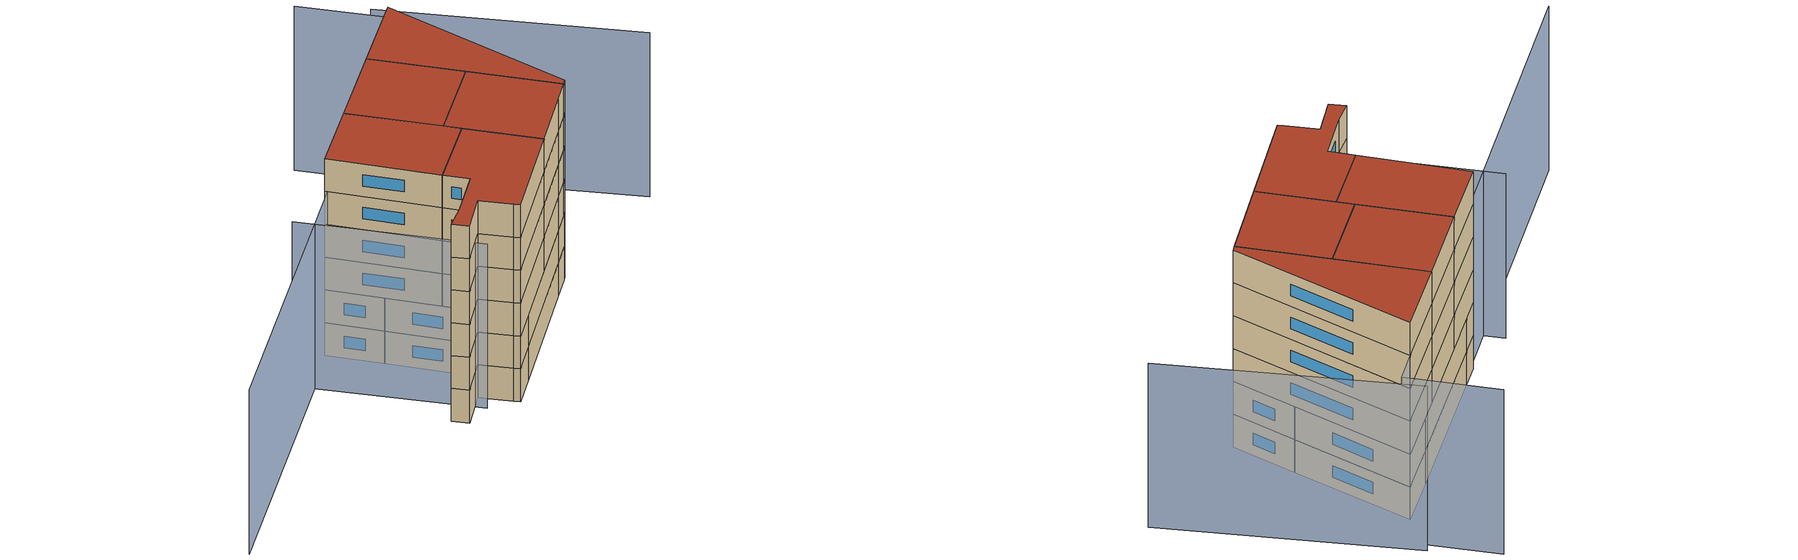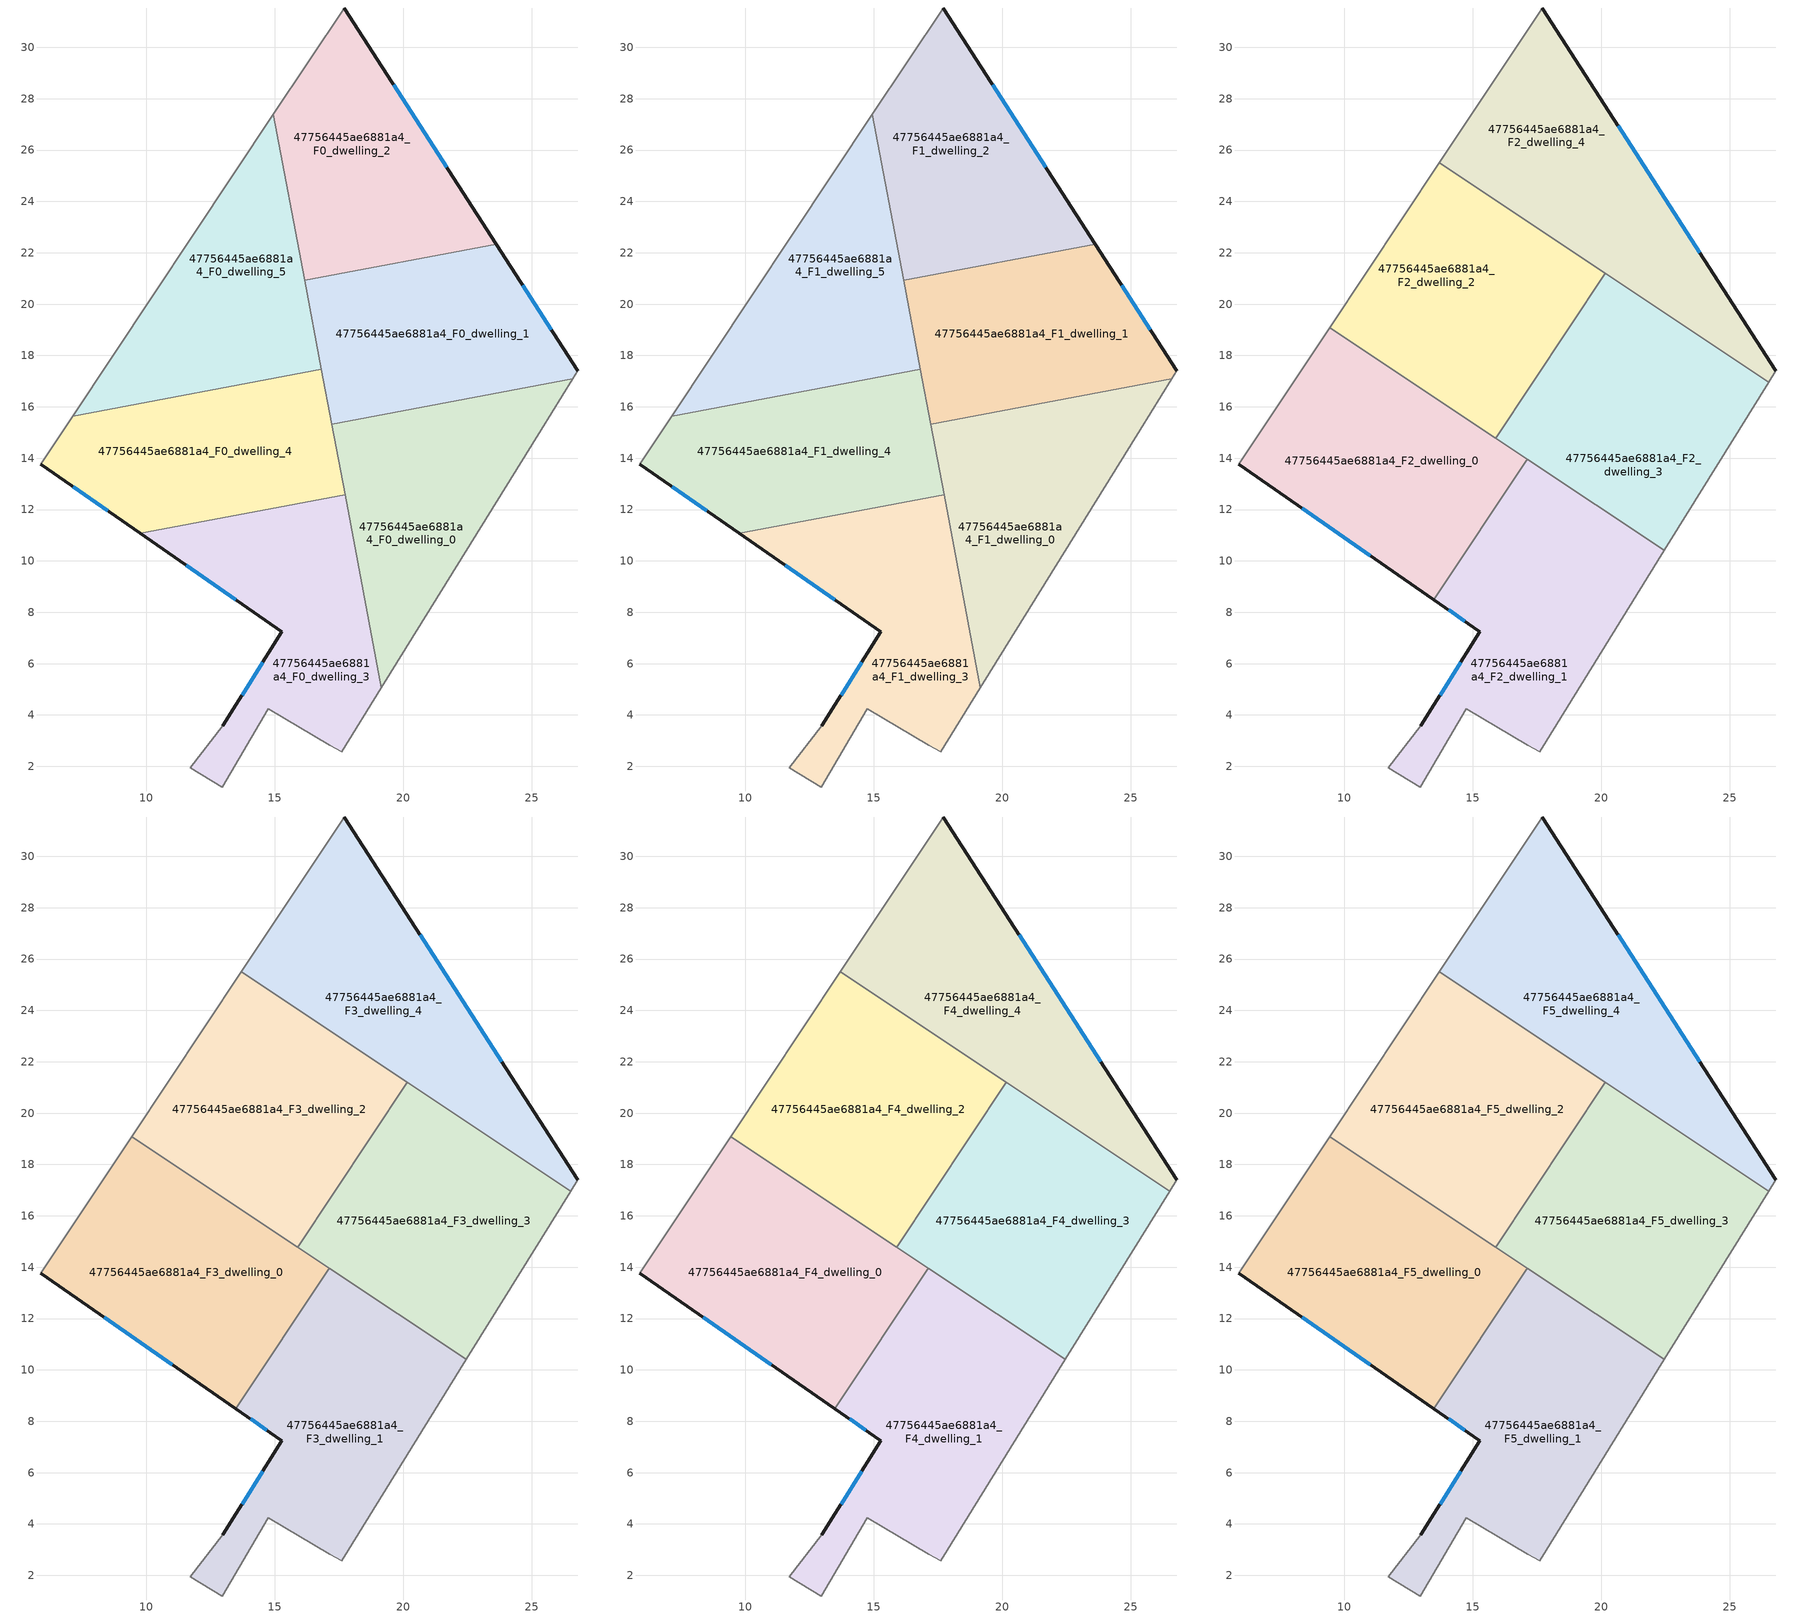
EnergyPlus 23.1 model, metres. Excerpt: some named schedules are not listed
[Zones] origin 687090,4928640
47756445ae6881a4_F0_dwelling_0
 floor ground (EU_floor_Construction): 26.6,17.09 25.36,15.11 19.15,5.06 17.21,15.33 z0
 wall adiabatic (EU_wall_Construction): 19.15,5.06 25.36,15.11 26.6,17.09 z0:3
 wall to 47756445ae6881a4_F0_dwelling_1 (EU_wall_Construction): 26.6,17.09 17.21,15.33 z0:3
 wall to 47756445ae6881a4_F0_dwelling_3 (EU_wall_Construction): 17.73,12.58 19.15,5.06 z0:3
 wall to 47756445ae6881a4_F0_dwelling_4 (EU_wall_Construction): 17.22,15.33 17.73,12.58 z0:3
47756445ae6881a4_F0_dwelling_1
 floor ground (EU_floor_Construction): 23.62,22.34 26.79,17.41 26.6,17.09 17.21,15.33 16.16,20.93 z0
 wall outside (EU_wall_Construction): 26.79,17.41 23.62,22.34 z0:3
 wall adiabatic (EU_wall_Construction): 26.6,17.09 26.79,17.41 z0:3
 wall to 47756445ae6881a4_F0_dwelling_2 (EU_wall_Construction): 23.62,22.34 16.16,20.93 z0:3
 wall to 47756445ae6881a4_F0_dwelling_5 (EU_wall_Construction): 16.16,20.93 16.81,17.45 z0:3
 wall to 47756445ae6881a4_F0_dwelling_4 (EU_wall_Construction): 16.81,17.45 17.21,15.33 z0:3
 window (EU_Window_Construction): 25.76,19.01 24.65,20.73 z0.98:2.02
47756445ae6881a4_F0_dwelling_2
 floor ground (EU_floor_Construction): 17.7,31.53 23.62,22.34 16.16,20.93 14.94,27.39 z0
 wall outside (EU_wall_Construction): 23.62,22.34 17.7,31.53 z0:3
 wall adiabatic (EU_wall_Construction): 17.7,31.53 14.94,27.39 z0:3
 wall to 47756445ae6881a4_F0_dwelling_5 (EU_wall_Construction): 14.94,27.39 16.16,20.93 z0:3
 window (EU_Window_Construction): 21.69,25.33 19.62,28.54 z0.98:2.02
47756445ae6881a4_F0_dwelling_3
 floor ground (EU_floor_Construction): 17.73,12.58 19.15,5.06 17.61,2.58 17.13,2.83 14.73,4.24 12.95,1.2 11.7,1.94 12.97,3.59 15.27,7.25 9.76,11.08 z0
 wall outside (EU_wall_Construction): 9.76,11.08 15.27,7.25 12.97,3.59 z0:3
 wall adiabatic (EU_wall_Construction): 12.97,3.59 11.7,1.94 12.95,1.2 14.73,4.24 17.13,2.83 17.61,2.58 19.15,5.06 z0:3
 wall to 47756445ae6881a4_F0_dwelling_4 (EU_wall_Construction): 17.73,12.58 9.76,11.08 z0:3
 window (EU_Window_Construction): 14.53,6.06 13.72,4.78 / 11.55,9.83 13.48,8.49 z0.98:2.02
47756445ae6881a4_F0_dwelling_4
 floor ground (EU_floor_Construction): 16.81,17.45 17.73,12.58 9.76,11.08 5.88,13.77 7.12,15.63 z0
 wall outside (EU_wall_Construction): 5.88,13.77 9.76,11.08 z0:3
 wall adiabatic (EU_wall_Construction): 7.12,15.63 5.88,13.77 z0:3
 wall to 47756445ae6881a4_F0_dwelling_5 (EU_wall_Construction): 16.81,17.45 7.12,15.63 z0:3
 window (EU_Window_Construction): 7.14,12.89 8.5,11.95 z0.98:2.02
47756445ae6881a4_F0_dwelling_5
 floor ground (EU_floor_Construction): 14.94,27.39 16.81,17.45 7.12,15.63 z0
 wall adiabatic (EU_wall_Construction): 14.94,27.39 7.12,15.63 z0:3
47756445ae6881a4_F1_dwelling_0
 floor to 47756445ae6881a4_F0_dwelling_0 (EU_floor_Construction): 26.6,17.09 25.36,15.11 19.15,5.06 17.21,15.33 z3
 wall adiabatic (EU_wall_Construction): 19.15,5.06 25.36,15.11 26.6,17.09 z3:6
 wall to 47756445ae6881a4_F1_dwelling_1 (EU_wall_Construction): 26.6,17.09 17.21,15.33 z3:6
 wall to 47756445ae6881a4_F1_dwelling_3 (EU_wall_Construction): 17.73,12.58 19.15,5.06 z3:6
 wall to 47756445ae6881a4_F1_dwelling_4 (EU_wall_Construction): 17.22,15.33 17.73,12.58 z3:6
47756445ae6881a4_F1_dwelling_1
 floor to 47756445ae6881a4_F0_dwelling_1 (EU_floor_Construction): 23.62,22.34 26.79,17.41 26.6,17.09 17.21,15.33 16.16,20.93 z3
 wall outside (EU_wall_Construction): 26.79,17.41 23.62,22.34 z3:6
 wall adiabatic (EU_wall_Construction): 26.6,17.09 26.79,17.41 z3:6
 wall to 47756445ae6881a4_F1_dwelling_2 (EU_wall_Construction): 23.62,22.34 16.16,20.93 z3:6
 wall to 47756445ae6881a4_F1_dwelling_5 (EU_wall_Construction): 16.16,20.93 16.81,17.45 z3:6
 wall to 47756445ae6881a4_F1_dwelling_4 (EU_wall_Construction): 16.81,17.45 17.21,15.33 z3:6
 window (EU_Window_Construction): 25.76,19.01 24.65,20.73 z3.98:5.02
47756445ae6881a4_F1_dwelling_2
 floor to 47756445ae6881a4_F0_dwelling_2 (EU_floor_Construction): 17.7,31.53 23.62,22.34 16.16,20.93 14.94,27.39 z3
 wall outside (EU_wall_Construction): 23.62,22.34 17.7,31.53 z3:6
 wall adiabatic (EU_wall_Construction): 17.7,31.53 14.94,27.39 z3:6
 wall to 47756445ae6881a4_F1_dwelling_5 (EU_wall_Construction): 14.94,27.39 16.16,20.93 z3:6
 window (EU_Window_Construction): 21.69,25.33 19.62,28.54 z3.98:5.02
47756445ae6881a4_F1_dwelling_3
 floor to 47756445ae6881a4_F0_dwelling_3 (EU_floor_Construction): 17.73,12.58 19.15,5.06 17.61,2.58 17.13,2.83 14.73,4.24 12.95,1.2 11.7,1.94 12.97,3.59 15.27,7.25 9.76,11.08 z3
 wall outside (EU_wall_Construction): 9.76,11.08 15.27,7.25 12.97,3.59 z3:6
 wall adiabatic (EU_wall_Construction): 12.97,3.59 11.7,1.94 12.95,1.2 14.73,4.24 17.13,2.83 17.61,2.58 19.15,5.06 z3:6
 wall to 47756445ae6881a4_F1_dwelling_4 (EU_wall_Construction): 17.73,12.58 9.76,11.08 z3:6
 window (EU_Window_Construction): 14.53,6.06 13.72,4.78 / 11.55,9.83 13.48,8.49 z3.98:5.02
47756445ae6881a4_F1_dwelling_4
 floor to 47756445ae6881a4_F0_dwelling_4 (EU_floor_Construction): 16.81,17.45 17.73,12.58 9.76,11.08 5.88,13.77 7.12,15.63 z3
 wall outside (EU_wall_Construction): 5.88,13.77 9.76,11.08 z3:6
 wall adiabatic (EU_wall_Construction): 7.12,15.63 5.88,13.77 z3:6
 wall to 47756445ae6881a4_F1_dwelling_5 (EU_wall_Construction): 16.81,17.45 7.12,15.63 z3:6
 window (EU_Window_Construction): 7.14,12.89 8.5,11.95 z3.98:5.02
47756445ae6881a4_F1_dwelling_5
 floor to 47756445ae6881a4_F0_dwelling_5 (EU_floor_Construction): 14.94,27.39 16.81,17.45 7.12,15.63 z3
 wall adiabatic (EU_wall_Construction): 14.94,27.39 7.12,15.63 z3:6
47756445ae6881a4_F2_dwelling_0
 floor to 47756445ae6881a4_F1_dwelling_4 (EU_floor_Construction): 17.11,13.97 15.97,12.25 9.76,11.08 5.88,13.77 7.12,15.63 12.96,16.73 z6
 floor to 47756445ae6881a4_F1_dwelling_3 (EU_floor_Construction): 15.97,12.25 13.47,8.5 9.76,11.08 z6
 floor to 47756445ae6881a4_F1_dwelling_5 (EU_floor_Construction): 12.96,16.73 7.12,15.63 9.42,19.08 z6
 wall outside (EU_wall_Construction): 5.88,13.77 13.47,8.5 z6:9
 wall to 47756445ae6881a4_F2_dwelling_1 (EU_wall_Construction): 13.47,8.5 17.11,13.97 z6:9
 wall adiabatic (EU_wall_Construction): 9.42,19.08 5.88,13.77 z6:9
 wall to 47756445ae6881a4_F2_dwelling_2 (EU_wall_Construction): 15.89,14.78 9.42,19.08 z6:9
 wall to 47756445ae6881a4_F2_dwelling_3 (EU_wall_Construction): 17.11,13.97 15.89,14.78 z6:9
 window (EU_Window_Construction): 8.35,12.05 11,10.21 z6.98:8.02
47756445ae6881a4_F2_dwelling_1
 floor to 47756445ae6881a4_F1_dwelling_3 (EU_floor_Construction): 17.73,12.58 19.15,5.06 17.61,2.58 17.13,2.83 14.73,4.24 12.95,1.2 11.7,1.94 12.97,3.59 15.27,7.25 13.47,8.5 15.97,12.25 z6
 floor to 47756445ae6881a4_F1_dwelling_0 (EU_floor_Construction): 22.46,10.41 19.15,5.06 17.52,13.69 z6
 floor to 47756445ae6881a4_F1_dwelling_4 (EU_floor_Construction): 17.52,13.69 17.73,12.58 15.97,12.25 17.11,13.97 z6
 wall outside (EU_wall_Construction): 13.47,8.5 15.27,7.25 12.97,3.59 z6:9
 wall adiabatic (EU_wall_Construction): 12.97,3.59 11.7,1.94 12.95,1.2 14.73,4.24 17.13,2.83 17.61,2.58 22.46,10.41 z6:9
 wall to 47756445ae6881a4_F2_dwelling_3 (EU_wall_Construction): 22.46,10.41 17.11,13.97 z6:9
 window (EU_Window_Construction): 14.53,6.06 13.72,4.78 / 14.06,8.09 14.69,7.65 z6.98:8.02
47756445ae6881a4_F2_dwelling_2
 floor to 47756445ae6881a4_F1_dwelling_2 (EU_floor_Construction): 19.58,21.58 16.16,20.93 15.53,24.27 z6
 floor to 47756445ae6881a4_F1_dwelling_5 (EU_floor_Construction): 15.53,24.27 16.81,17.45 12.96,16.73 9.42,19.08 13.69,25.5 z6
 floor to 47756445ae6881a4_F1_dwelling_1 (EU_floor_Construction): 20.15,21.19 17,16.46 16.16,20.93 19.58,21.58 z6
 floor to 47756445ae6881a4_F1_dwelling_4 (EU_floor_Construction): 16.81,17.45 17,16.46 15.89,14.78 12.96,16.73 z6
 wall to 47756445ae6881a4_F2_dwelling_3 (EU_wall_Construction): 15.89,14.78 20.15,21.2 z6:9
 wall adiabatic (EU_wall_Construction): 13.69,25.5 9.42,19.08 z6:9
 wall to 47756445ae6881a4_F2_dwelling_4 (EU_wall_Construction): 20.15,21.2 13.69,25.5 z6:9
47756445ae6881a4_F2_dwelling_3
 floor to 47756445ae6881a4_F1_dwelling_0 (EU_floor_Construction): 26.52,16.96 25.36,15.11 22.46,10.41 17.52,13.69 17.21,15.33 26.38,17.05 z6
 floor to 47756445ae6881a4_F1_dwelling_1 (EU_floor_Construction): 26.38,17.05 17.21,15.33 17,16.46 20.15,21.19 z6
 floor to 47756445ae6881a4_F1_dwelling_4 (EU_floor_Construction): 17,16.46 17.52,13.69 15.89,14.78 z6
 wall adiabatic (EU_wall_Construction): 22.46,10.41 25.36,15.11 26.52,16.96 z6:9
 wall to 47756445ae6881a4_F2_dwelling_4 (EU_wall_Construction): 26.52,16.96 20.15,21.19 z6:9
47756445ae6881a4_F2_dwelling_4
 floor to 47756445ae6881a4_F1_dwelling_1 (EU_floor_Construction): 23.62,22.34 26.79,17.41 26.6,17.09 26.38,17.05 19.58,21.58 z6
 floor to 47756445ae6881a4_F1_dwelling_0 (EU_floor_Construction): 26.6,17.09 26.52,16.96 26.38,17.05 z6
 floor to 47756445ae6881a4_F1_dwelling_2 (EU_floor_Construction): 17.7,31.53 23.62,22.34 19.58,21.58 15.53,24.27 14.94,27.39 z6
 floor to 47756445ae6881a4_F1_dwelling_5 (EU_floor_Construction): 14.94,27.39 15.53,24.27 13.69,25.5 z6
 wall outside (EU_wall_Construction): 26.79,17.41 17.7,31.53 z6:9
 wall adiabatic (EU_wall_Construction): 17.7,31.53 13.69,25.5 / 26.52,16.96 26.79,17.41 z6:9
 window (EU_Window_Construction): 23.84,22 20.66,26.94 z6.98:8.02
47756445ae6881a4_F3_dwelling_0
 floor to 47756445ae6881a4_F2_dwelling_0 (EU_floor_Construction): 17.11,13.97 13.47,8.5 5.88,13.77 9.42,19.08 z9
 wall outside (EU_wall_Construction): 5.88,13.77 13.47,8.5 z9:12
 wall to 47756445ae6881a4_F3_dwelling_1 (EU_wall_Construction): 13.47,8.5 17.11,13.97 z9:12
 wall adiabatic (EU_wall_Construction): 9.42,19.08 5.88,13.77 z9:12
 wall to 47756445ae6881a4_F3_dwelling_2 (EU_wall_Construction): 15.89,14.78 9.42,19.08 z9:12
 wall to 47756445ae6881a4_F3_dwelling_3 (EU_wall_Construction): 17.11,13.97 15.89,14.78 z9:12
 window (EU_Window_Construction): 8.35,12.05 11,10.21 z9.98:11.02
47756445ae6881a4_F3_dwelling_1
 floor to 47756445ae6881a4_F2_dwelling_1 (EU_floor_Construction): 22.46,10.41 17.61,2.58 17.13,2.83 14.73,4.24 12.95,1.2 11.7,1.94 12.97,3.59 15.27,7.25 13.47,8.5 17.11,13.97 z9
 wall outside (EU_wall_Construction): 13.47,8.5 15.27,7.25 12.97,3.59 z9:12
 wall adiabatic (EU_wall_Construction): 12.97,3.59 11.7,1.94 12.95,1.2 14.73,4.24 17.13,2.83 17.61,2.58 22.46,10.41 z9:12
 wall to 47756445ae6881a4_F3_dwelling_3 (EU_wall_Construction): 22.46,10.41 17.11,13.97 z9:12
 window (EU_Window_Construction): 14.53,6.06 13.72,4.78 / 14.06,8.09 14.69,7.65 z9.98:11.02
47756445ae6881a4_F3_dwelling_2
 floor to 47756445ae6881a4_F2_dwelling_2 (EU_floor_Construction): 20.15,21.2 15.89,14.78 9.42,19.08 13.69,25.5 z9
 wall to 47756445ae6881a4_F3_dwelling_3 (EU_wall_Construction): 15.89,14.78 20.15,21.2 z9:12
 wall adiabatic (EU_wall_Construction): 13.69,25.5 9.42,19.08 z9:12
 wall to 47756445ae6881a4_F3_dwelling_4 (EU_wall_Construction): 20.15,21.2 13.69,25.5 z9:12
47756445ae6881a4_F3_dwelling_3
 floor to 47756445ae6881a4_F2_dwelling_3 (EU_floor_Construction): 26.52,16.96 25.36,15.11 22.46,10.41 15.89,14.78 20.15,21.2 z9
 wall adiabatic (EU_wall_Construction): 22.46,10.41 25.36,15.11 26.52,16.96 z9:12
 wall to 47756445ae6881a4_F3_dwelling_4 (EU_wall_Construction): 26.52,16.96 20.15,21.19 z9:12
47756445ae6881a4_F3_dwelling_4
 floor to 47756445ae6881a4_F2_dwelling_4 (EU_floor_Construction): 17.7,31.53 26.79,17.41 26.52,16.96 13.69,25.5 z9
 wall outside (EU_wall_Construction): 26.79,17.41 17.7,31.53 z9:12
 wall adiabatic (EU_wall_Construction): 17.7,31.53 13.69,25.5 / 26.52,16.96 26.79,17.41 z9:12
 window (EU_Window_Construction): 23.84,22 20.66,26.94 z9.98:11.02
47756445ae6881a4_F4_dwelling_0
 floor to 47756445ae6881a4_F3_dwelling_0 (EU_floor_Construction): 17.11,13.97 13.47,8.5 5.88,13.77 9.42,19.08 z12
 wall outside (EU_wall_Construction): 5.88,13.77 13.47,8.5 z12:15
 wall to 47756445ae6881a4_F4_dwelling_1 (EU_wall_Construction): 13.47,8.5 17.11,13.97 z12:15
 wall adiabatic (EU_wall_Construction): 9.42,19.08 5.88,13.77 z12:15
 wall to 47756445ae6881a4_F4_dwelling_2 (EU_wall_Construction): 15.89,14.78 9.42,19.08 z12:15
 wall to 47756445ae6881a4_F4_dwelling_3 (EU_wall_Construction): 17.11,13.97 15.89,14.78 z12:15
 window (EU_Window_Construction): 8.35,12.05 11,10.21 z12.98:14.02
47756445ae6881a4_F4_dwelling_1
 floor to 47756445ae6881a4_F3_dwelling_1 (EU_floor_Construction): 22.46,10.41 17.61,2.58 17.13,2.83 14.73,4.24 12.95,1.2 11.7,1.94 12.97,3.59 15.27,7.25 13.47,8.5 17.11,13.97 z12
 wall outside (EU_wall_Construction): 13.47,8.5 15.27,7.25 12.97,3.59 z12:15
 wall adiabatic (EU_wall_Construction): 12.97,3.59 11.7,1.94 12.95,1.2 14.73,4.24 17.13,2.83 17.61,2.58 22.46,10.41 z12:15
 wall to 47756445ae6881a4_F4_dwelling_3 (EU_wall_Construction): 22.46,10.41 17.11,13.97 z12:15
 window (EU_Window_Construction): 14.53,6.06 13.72,4.78 / 14.06,8.09 14.69,7.65 z12.98:14.02
47756445ae6881a4_F4_dwelling_2
 floor to 47756445ae6881a4_F3_dwelling_2 (EU_floor_Construction): 20.15,21.2 15.89,14.78 9.42,19.08 13.69,25.5 z12
 wall to 47756445ae6881a4_F4_dwelling_3 (EU_wall_Construction): 15.89,14.78 20.15,21.2 z12:15
 wall adiabatic (EU_wall_Construction): 13.69,25.5 9.42,19.08 z12:15
 wall to 47756445ae6881a4_F4_dwelling_4 (EU_wall_Construction): 20.15,21.2 13.69,25.5 z12:15
47756445ae6881a4_F4_dwelling_3
 floor to 47756445ae6881a4_F3_dwelling_3 (EU_floor_Construction): 26.52,16.96 25.36,15.11 22.46,10.41 15.89,14.78 20.15,21.2 z12
 wall adiabatic (EU_wall_Construction): 22.46,10.41 25.36,15.11 26.52,16.96 z12:15
 wall to 47756445ae6881a4_F4_dwelling_4 (EU_wall_Construction): 26.52,16.96 20.15,21.19 z12:15
47756445ae6881a4_F4_dwelling_4
 floor to 47756445ae6881a4_F3_dwelling_4 (EU_floor_Construction): 17.7,31.53 26.79,17.41 26.52,16.96 13.69,25.5 z12
 wall outside (EU_wall_Construction): 26.79,17.41 17.7,31.53 z12:15
 wall adiabatic (EU_wall_Construction): 17.7,31.53 13.69,25.5 / 26.52,16.96 26.79,17.41 z12:15
 window (EU_Window_Construction): 23.84,22 20.66,26.94 z12.98:14.02
47756445ae6881a4_F5_dwelling_0
 floor to 47756445ae6881a4_F4_dwelling_0 (EU_floor_Construction): 17.11,13.97 13.47,8.5 5.88,13.77 9.42,19.08 z15
 wall outside (EU_wall_Construction): 5.88,13.77 13.47,8.5 z15:18
 wall to 47756445ae6881a4_F5_dwelling_1 (EU_wall_Construction): 13.47,8.5 17.11,13.97 z15:18
 wall adiabatic (EU_wall_Construction): 9.42,19.08 5.88,13.77 z15:18
 wall to 47756445ae6881a4_F5_dwelling_2 (EU_wall_Construction): 15.89,14.78 9.42,19.08 z15:18
 wall to 47756445ae6881a4_F5_dwelling_3 (EU_wall_Construction): 17.11,13.97 15.89,14.78 z15:18
 window (EU_Window_Construction): 8.35,12.05 11,10.21 z15.98:17.02
 roof outside (EU_roof_Construction): 13.47,8.5 17.11,13.97 9.42,19.08 5.88,13.77 z18
47756445ae6881a4_F5_dwelling_1
 floor to 47756445ae6881a4_F4_dwelling_1 (EU_floor_Construction): 22.46,10.41 17.61,2.58 17.13,2.83 14.73,4.24 12.95,1.2 11.7,1.94 12.97,3.59 15.27,7.25 13.47,8.5 17.11,13.97 z15
 wall outside (EU_wall_Construction): 13.47,8.5 15.27,7.25 12.97,3.59 z15:18
 wall adiabatic (EU_wall_Construction): 12.97,3.59 11.7,1.94 12.95,1.2 14.73,4.24 17.13,2.83 17.61,2.58 22.46,10.41 z15:18
 wall to 47756445ae6881a4_F5_dwelling_3 (EU_wall_Construction): 22.46,10.41 17.11,13.97 z15:18
 window (EU_Window_Construction): 14.53,6.06 13.72,4.78 / 14.06,8.09 14.69,7.65 z15.98:17.02
 roof outside (EU_roof_Construction): 17.61,2.58 22.46,10.41 17.11,13.97 13.47,8.5 15.27,7.25 12.97,3.59 11.7,1.94 12.95,1.2 14.73,4.24 17.13,2.83 z18
47756445ae6881a4_F5_dwelling_2
 floor to 47756445ae6881a4_F4_dwelling_2 (EU_floor_Construction): 20.15,21.2 15.89,14.78 9.42,19.08 13.69,25.5 z15
 wall to 47756445ae6881a4_F5_dwelling_3 (EU_wall_Construction): 15.89,14.78 20.15,21.2 z15:18
 wall adiabatic (EU_wall_Construction): 13.69,25.5 9.42,19.08 z15:18
 wall to 47756445ae6881a4_F5_dwelling_4 (EU_wall_Construction): 20.15,21.2 13.69,25.5 z15:18
 roof outside (EU_roof_Construction): 15.89,14.78 20.15,21.2 13.69,25.5 9.42,19.08 z18
47756445ae6881a4_F5_dwelling_3
 floor to 47756445ae6881a4_F4_dwelling_3 (EU_floor_Construction): 26.52,16.96 25.36,15.11 22.46,10.41 15.89,14.78 20.15,21.2 z15
 wall adiabatic (EU_wall_Construction): 22.46,10.41 25.36,15.11 26.52,16.96 z15:18
 wall to 47756445ae6881a4_F5_dwelling_4 (EU_wall_Construction): 26.52,16.96 20.15,21.19 z15:18
 roof outside (EU_roof_Construction): 22.46,10.41 25.36,15.11 26.52,16.96 20.15,21.2 15.89,14.78 z18
47756445ae6881a4_F5_dwelling_4
 floor to 47756445ae6881a4_F4_dwelling_4 (EU_floor_Construction): 17.7,31.53 26.79,17.41 26.52,16.96 13.69,25.5 z15
 wall outside (EU_wall_Construction): 26.79,17.41 17.7,31.53 z15:18
 wall adiabatic (EU_wall_Construction): 17.7,31.53 13.69,25.5 / 26.52,16.96 26.79,17.41 z15:18
 window (EU_Window_Construction): 23.84,22 20.66,26.94 z15.98:17.02
 roof outside (EU_roof_Construction): 26.52,16.96 26.79,17.41 17.7,31.53 13.69,25.5 z18
shading: 2.08,10.73 14.9,2.63 / 12.71,38.41 19.36,34.09 / 19.36,34.09 -9.1,-9.7 / 36.72,25.46 17.97,35.92 z0:15
[Building]
EU S2 Campaign: North Axis=0; Terrain=City; Solar Distribution=FullExterior
[Site:Location]
Bologna: Latitude=44.5; Longitude=11.25; Time Zone=1; Elevation=37
[SizingPeriod:WeatherFileDays]
AnnualSizingPeriod: Begin Month=1; Begin Day of Month=1; End Month=12; End Day of Month=31; Day of Week for Start Day=Monday; Use Weather File Daylight Saving Period=No; Use Weather File Rain and Snow Indicators=No
[MATERIAL]
EU_InternalMass_Material: Roughness=MediumRough; Thickness=0.1; Conductivity=1; Density=1800; Specific Heat=900; Thermal Absorptance=0.9; Solar Absorptance=0.7; Visible Absorptance=0.7
[MATERIAL:NOMASS] Roughness=MediumRough; Thermal Absorptance=0.9; Solar Absorptance=0.7; Visible Absorptance=0.7
Name | Thermal Resistance
EU_wall_NoMass | 0.905828
EU_roof_NoMass | 0.37593
EU_floor_NoMass | 0.67114
[WINDOWMATERIAL:SIMPLEGLAZINGSYSTEM]
EU_Window_SimpleGlazing: UFactor=4.52486; Solar Heat Gain Coefficient=0.85; Visible Transmittance=0.85
[CONSTRUCTION]
EU_wall_Construction: EU_wall_NoMass
EU_roof_Construction: EU_roof_NoMass
EU_floor_Construction: EU_floor_NoMass
EU_Window_Construction: EU_Window_SimpleGlazing
EU_InternalMass_Construction: EU_InternalMass_Material
[ZONE] Type=1; Multiplier=1; Ceiling Height=autocalculate; Floor Area=autocalculate; Part of Total Floor Area=Yes
Name | Volume
47756445ae6881a4_F0_dwelling_0; 47756445ae6881a4_F1_dwelling_0 | 149.561
47756445ae6881a4_F2_dwelling_0; 47756445ae6881a4_F3_dwelling_0; 47756445ae6881a4_F4_dwelling_0; 47756445ae6881a4_F5_dwelling_0 | 179.486
47756445ae6881a4_F0_dwelling_1; 47756445ae6881a4_F1_dwelling_1 | 149.553
47756445ae6881a4_F2_dwelling_1; 47756445ae6881a4_F3_dwelling_1; 47756445ae6881a4_F4_dwelling_1; 47756445ae6881a4_F5_dwelling_1 | 179.479
47756445ae6881a4_F0_dwelling_2; 47756445ae6881a4_F1_dwelling_2 | 149.566
47756445ae6881a4_F2_dwelling_2; 47756445ae6881a4_F3_dwelling_2; 47756445ae6881a4_F4_dwelling_2; 47756445ae6881a4_F5_dwelling_2 | 179.464
47756445ae6881a4_F0_dwelling_3; 47756445ae6881a4_F1_dwelling_3 | 149.552
47756445ae6881a4_F2_dwelling_3; 47756445ae6881a4_F3_dwelling_3; 47756445ae6881a4_F4_dwelling_3; 47756445ae6881a4_F5_dwelling_3 | 179.481
47756445ae6881a4_F0_dwelling_4; 47756445ae6881a4_F1_dwelling_4 | 149.567
47756445ae6881a4_F2_dwelling_4; 47756445ae6881a4_F3_dwelling_4; 47756445ae6881a4_F4_dwelling_4; 47756445ae6881a4_F5_dwelling_4 | 179.455
47756445ae6881a4_F0_dwelling_5; 47756445ae6881a4_F1_dwelling_5 | 149.563
[INTERNALMASS] Construction=EU_InternalMass_Construction
Name | Zone or ZoneList | Surface Area
47756445ae6881a4_F0_dwelling_0_EU_InternalMass | 47756445ae6881a4_F0_dwelling_0 | 49.8535
47756445ae6881a4_F0_dwelling_1_EU_InternalMass | 47756445ae6881a4_F0_dwelling_1 | 49.8515
47756445ae6881a4_F0_dwelling_2_EU_InternalMass | 47756445ae6881a4_F0_dwelling_2 | 49.8556
47756445ae6881a4_F0_dwelling_3_EU_InternalMass | 47756445ae6881a4_F0_dwelling_3 | 49.8506
47756445ae6881a4_F0_dwelling_4_EU_InternalMass | 47756445ae6881a4_F0_dwelling_4 | 49.8557
47756445ae6881a4_F0_dwelling_5_EU_InternalMass | 47756445ae6881a4_F0_dwelling_5 | 49.8544
47756445ae6881a4_F1_dwelling_0_EU_InternalMass | 47756445ae6881a4_F1_dwelling_0 | 49.8535
47756445ae6881a4_F1_dwelling_1_EU_InternalMass | 47756445ae6881a4_F1_dwelling_1 | 49.8515
47756445ae6881a4_F1_dwelling_2_EU_InternalMass | 47756445ae6881a4_F1_dwelling_2 | 49.8556
47756445ae6881a4_F1_dwelling_3_EU_InternalMass | 47756445ae6881a4_F1_dwelling_3 | 49.8506
47756445ae6881a4_F1_dwelling_4_EU_InternalMass | 47756445ae6881a4_F1_dwelling_4 | 49.8557
47756445ae6881a4_F1_dwelling_5_EU_InternalMass | 47756445ae6881a4_F1_dwelling_5 | 49.8544
47756445ae6881a4_F2_dwelling_0_EU_InternalMass | 47756445ae6881a4_F2_dwelling_0 | 59.8271
47756445ae6881a4_F2_dwelling_1_EU_InternalMass | 47756445ae6881a4_F2_dwelling_1 | 59.8258
47756445ae6881a4_F2_dwelling_2_EU_InternalMass | 47756445ae6881a4_F2_dwelling_2 | 59.821
47756445ae6881a4_F2_dwelling_3_EU_InternalMass | 47756445ae6881a4_F2_dwelling_3 | 59.8264
47756445ae6881a4_F2_dwelling_4_EU_InternalMass | 47756445ae6881a4_F2_dwelling_4 | 59.8186
47756445ae6881a4_F3_dwelling_0_EU_InternalMass | 47756445ae6881a4_F3_dwelling_0 | 59.8271
47756445ae6881a4_F3_dwelling_1_EU_InternalMass | 47756445ae6881a4_F3_dwelling_1 | 59.8258
47756445ae6881a4_F3_dwelling_2_EU_InternalMass | 47756445ae6881a4_F3_dwelling_2 | 59.821
47756445ae6881a4_F3_dwelling_3_EU_InternalMass | 47756445ae6881a4_F3_dwelling_3 | 59.8264
47756445ae6881a4_F3_dwelling_4_EU_InternalMass | 47756445ae6881a4_F3_dwelling_4 | 59.8186
47756445ae6881a4_F4_dwelling_0_EU_InternalMass | 47756445ae6881a4_F4_dwelling_0 | 59.8271
47756445ae6881a4_F4_dwelling_1_EU_InternalMass | 47756445ae6881a4_F4_dwelling_1 | 59.8258
47756445ae6881a4_F4_dwelling_2_EU_InternalMass | 47756445ae6881a4_F4_dwelling_2 | 59.821
47756445ae6881a4_F4_dwelling_3_EU_InternalMass | 47756445ae6881a4_F4_dwelling_3 | 59.8264
47756445ae6881a4_F4_dwelling_4_EU_InternalMass | 47756445ae6881a4_F4_dwelling_4 | 59.8186
47756445ae6881a4_F5_dwelling_0_EU_InternalMass | 47756445ae6881a4_F5_dwelling_0 | 59.8271
47756445ae6881a4_F5_dwelling_1_EU_InternalMass | 47756445ae6881a4_F5_dwelling_1 | 59.8258
47756445ae6881a4_F5_dwelling_2_EU_InternalMass | 47756445ae6881a4_F5_dwelling_2 | 59.821
47756445ae6881a4_F5_dwelling_3_EU_InternalMass | 47756445ae6881a4_F5_dwelling_3 | 59.8264
47756445ae6881a4_F5_dwelling_4_EU_InternalMass | 47756445ae6881a4_F5_dwelling_4 | 59.8186
[OTHEREQUIPMENT] Fuel Type=Electricity; Design Level Calculation Method=Watts/Area; Power per Zone Floor Area=1; Fraction Latent=0; Fraction Radiant=0; Fraction Lost=0; Carbon Dioxide Generation Rate=0; EndUse Subcategory=EU_Step8_InternalGains
Name | Zone or ZoneList or Space or SpaceList | Schedule
EU_Step8_InternalGain_47756445ae6881a4_F0_dwelling_0_f000 | 47756445ae6881a4_F0_dwelling_0 | EU_Step8_GainSchedule_47756445ae6881a4_F0_dwelling_0_f000
EU_Step8_InternalGain_47756445ae6881a4_F0_dwelling_1_f000 | 47756445ae6881a4_F0_dwelling_1 | EU_Step8_GainSchedule_47756445ae6881a4_F0_dwelling_1_f000
EU_Step8_InternalGain_47756445ae6881a4_F0_dwelling_2_f000 | 47756445ae6881a4_F0_dwelling_2 | EU_Step8_GainSchedule_47756445ae6881a4_F0_dwelling_2_f000
EU_Step8_InternalGain_47756445ae6881a4_F0_dwelling_3_f000 | 47756445ae6881a4_F0_dwelling_3 | EU_Step8_GainSchedule_47756445ae6881a4_F0_dwelling_3_f000
EU_Step8_InternalGain_47756445ae6881a4_F0_dwelling_4_f000 | 47756445ae6881a4_F0_dwelling_4 | EU_Step8_GainSchedule_47756445ae6881a4_F0_dwelling_4_f000
EU_Step8_InternalGain_47756445ae6881a4_F0_dwelling_5_f000 | 47756445ae6881a4_F0_dwelling_5 | EU_Step8_GainSchedule_47756445ae6881a4_F0_dwelling_5_f000
EU_Step8_InternalGain_47756445ae6881a4_F1_dwelling_0_f000 | 47756445ae6881a4_F1_dwelling_0 | EU_Step8_GainSchedule_47756445ae6881a4_F1_dwelling_0_f000
EU_Step8_InternalGain_47756445ae6881a4_F1_dwelling_1_f000 | 47756445ae6881a4_F1_dwelling_1 | EU_Step8_GainSchedule_47756445ae6881a4_F1_dwelling_1_f000
EU_Step8_InternalGain_47756445ae6881a4_F1_dwelling_2_f000 | 47756445ae6881a4_F1_dwelling_2 | EU_Step8_GainSchedule_47756445ae6881a4_F1_dwelling_2_f000
EU_Step8_InternalGain_47756445ae6881a4_F1_dwelling_3_f000 | 47756445ae6881a4_F1_dwelling_3 | EU_Step8_GainSchedule_47756445ae6881a4_F1_dwelling_3_f000
EU_Step8_InternalGain_47756445ae6881a4_F1_dwelling_4_f000 | 47756445ae6881a4_F1_dwelling_4 | EU_Step8_GainSchedule_47756445ae6881a4_F1_dwelling_4_f000
EU_Step8_InternalGain_47756445ae6881a4_F1_dwelling_5_f000 | 47756445ae6881a4_F1_dwelling_5 | EU_Step8_GainSchedule_47756445ae6881a4_F1_dwelling_5_f000
EU_Step8_InternalGain_47756445ae6881a4_F2_dwelling_0_f000 | 47756445ae6881a4_F2_dwelling_0 | EU_Step8_GainSchedule_47756445ae6881a4_F2_dwelling_0_f000
EU_Step8_InternalGain_47756445ae6881a4_F2_dwelling_1_f000 | 47756445ae6881a4_F2_dwelling_1 | EU_Step8_GainSchedule_47756445ae6881a4_F2_dwelling_1_f000
EU_Step8_InternalGain_47756445ae6881a4_F2_dwelling_2_f000 | 47756445ae6881a4_F2_dwelling_2 | EU_Step8_GainSchedule_47756445ae6881a4_F2_dwelling_2_f000
EU_Step8_InternalGain_47756445ae6881a4_F2_dwelling_3_f000 | 47756445ae6881a4_F2_dwelling_3 | EU_Step8_GainSchedule_47756445ae6881a4_F2_dwelling_3_f000
EU_Step8_InternalGain_47756445ae6881a4_F2_dwelling_4_f000 | 47756445ae6881a4_F2_dwelling_4 | EU_Step8_GainSchedule_47756445ae6881a4_F2_dwelling_4_f000
EU_Step8_InternalGain_47756445ae6881a4_F3_dwelling_0_f000 | 47756445ae6881a4_F3_dwelling_0 | EU_Step8_GainSchedule_47756445ae6881a4_F3_dwelling_0_f000
EU_Step8_InternalGain_47756445ae6881a4_F3_dwelling_1_f000 | 47756445ae6881a4_F3_dwelling_1 | EU_Step8_GainSchedule_47756445ae6881a4_F3_dwelling_1_f000
EU_Step8_InternalGain_47756445ae6881a4_F3_dwelling_2_f000 | 47756445ae6881a4_F3_dwelling_2 | EU_Step8_GainSchedule_47756445ae6881a4_F3_dwelling_2_f000
EU_Step8_InternalGain_47756445ae6881a4_F3_dwelling_3_f000 | 47756445ae6881a4_F3_dwelling_3 | EU_Step8_GainSchedule_47756445ae6881a4_F3_dwelling_3_f000
EU_Step8_InternalGain_47756445ae6881a4_F3_dwelling_4_f000 | 47756445ae6881a4_F3_dwelling_4 | EU_Step8_GainSchedule_47756445ae6881a4_F3_dwelling_4_f000
EU_Step8_InternalGain_47756445ae6881a4_F4_dwelling_0_f000 | 47756445ae6881a4_F4_dwelling_0 | EU_Step8_GainSchedule_47756445ae6881a4_F4_dwelling_0_f000
EU_Step8_InternalGain_47756445ae6881a4_F4_dwelling_1_f000 | 47756445ae6881a4_F4_dwelling_1 | EU_Step8_GainSchedule_47756445ae6881a4_F4_dwelling_1_f000
EU_Step8_InternalGain_47756445ae6881a4_F4_dwelling_2_f000 | 47756445ae6881a4_F4_dwelling_2 | EU_Step8_GainSchedule_47756445ae6881a4_F4_dwelling_2_f000
EU_Step8_InternalGain_47756445ae6881a4_F4_dwelling_3_f000 | 47756445ae6881a4_F4_dwelling_3 | EU_Step8_GainSchedule_47756445ae6881a4_F4_dwelling_3_f000
EU_Step8_InternalGain_47756445ae6881a4_F4_dwelling_4_f000 | 47756445ae6881a4_F4_dwelling_4 | EU_Step8_GainSchedule_47756445ae6881a4_F4_dwelling_4_f000
EU_Step8_InternalGain_47756445ae6881a4_F5_dwelling_0_f000 | 47756445ae6881a4_F5_dwelling_0 | EU_Step8_GainSchedule_47756445ae6881a4_F5_dwelling_0_f000
EU_Step8_InternalGain_47756445ae6881a4_F5_dwelling_1_f000 | 47756445ae6881a4_F5_dwelling_1 | EU_Step8_GainSchedule_47756445ae6881a4_F5_dwelling_1_f000
EU_Step8_InternalGain_47756445ae6881a4_F5_dwelling_2_f000 | 47756445ae6881a4_F5_dwelling_2 | EU_Step8_GainSchedule_47756445ae6881a4_F5_dwelling_2_f000
EU_Step8_InternalGain_47756445ae6881a4_F5_dwelling_3_f000 | 47756445ae6881a4_F5_dwelling_3 | EU_Step8_GainSchedule_47756445ae6881a4_F5_dwelling_3_f000
EU_Step8_InternalGain_47756445ae6881a4_F5_dwelling_4_f000 | 47756445ae6881a4_F5_dwelling_4 | EU_Step8_GainSchedule_47756445ae6881a4_F5_dwelling_4_f000
[ZONEVENTILATION:DESIGNFLOWRATE] Schedule=EU_AlwaysOn; Design Flow Rate Calculation Method=AirChanges/Hour; Air Changes per Hour=0.73129; Ventilation Type=Natural; Fan Pressure Rise=0; Fan Total Efficiency=1; Constant Term Coefficient=1; Temperature Term Coefficient=0; Velocity Term Coefficient=0; Velocity Squared Term Coefficient=0; Minimum Indoor Temperature=-100; Maximum Indoor Temperature=100; Delta Temperature=-100; Minimum Outdoor Temperature=-100; Maximum Outdoor Temperature=100; Maximum Wind Speed=40
Name | Zone or ZoneList or Space or SpaceList
EU_ConstantAir_47756445ae6881a4_F0_dwelling_0 | 47756445ae6881a4_F0_dwelling_0
EU_ConstantAir_47756445ae6881a4_F0_dwelling_1 | 47756445ae6881a4_F0_dwelling_1
EU_ConstantAir_47756445ae6881a4_F0_dwelling_2 | 47756445ae6881a4_F0_dwelling_2
EU_ConstantAir_47756445ae6881a4_F0_dwelling_3 | 47756445ae6881a4_F0_dwelling_3
EU_ConstantAir_47756445ae6881a4_F0_dwelling_4 | 47756445ae6881a4_F0_dwelling_4
EU_ConstantAir_47756445ae6881a4_F0_dwelling_5 | 47756445ae6881a4_F0_dwelling_5
EU_ConstantAir_47756445ae6881a4_F1_dwelling_0 | 47756445ae6881a4_F1_dwelling_0
EU_ConstantAir_47756445ae6881a4_F1_dwelling_1 | 47756445ae6881a4_F1_dwelling_1
EU_ConstantAir_47756445ae6881a4_F1_dwelling_2 | 47756445ae6881a4_F1_dwelling_2
EU_ConstantAir_47756445ae6881a4_F1_dwelling_3 | 47756445ae6881a4_F1_dwelling_3
EU_ConstantAir_47756445ae6881a4_F1_dwelling_4 | 47756445ae6881a4_F1_dwelling_4
EU_ConstantAir_47756445ae6881a4_F1_dwelling_5 | 47756445ae6881a4_F1_dwelling_5
EU_ConstantAir_47756445ae6881a4_F2_dwelling_0 | 47756445ae6881a4_F2_dwelling_0
EU_ConstantAir_47756445ae6881a4_F2_dwelling_1 | 47756445ae6881a4_F2_dwelling_1
EU_ConstantAir_47756445ae6881a4_F2_dwelling_2 | 47756445ae6881a4_F2_dwelling_2
EU_ConstantAir_47756445ae6881a4_F2_dwelling_3 | 47756445ae6881a4_F2_dwelling_3
EU_ConstantAir_47756445ae6881a4_F2_dwelling_4 | 47756445ae6881a4_F2_dwelling_4
EU_ConstantAir_47756445ae6881a4_F3_dwelling_0 | 47756445ae6881a4_F3_dwelling_0
EU_ConstantAir_47756445ae6881a4_F3_dwelling_1 | 47756445ae6881a4_F3_dwelling_1
EU_ConstantAir_47756445ae6881a4_F3_dwelling_2 | 47756445ae6881a4_F3_dwelling_2
EU_ConstantAir_47756445ae6881a4_F3_dwelling_3 | 47756445ae6881a4_F3_dwelling_3
EU_ConstantAir_47756445ae6881a4_F3_dwelling_4 | 47756445ae6881a4_F3_dwelling_4
EU_ConstantAir_47756445ae6881a4_F4_dwelling_0 | 47756445ae6881a4_F4_dwelling_0
EU_ConstantAir_47756445ae6881a4_F4_dwelling_1 | 47756445ae6881a4_F4_dwelling_1
EU_ConstantAir_47756445ae6881a4_F4_dwelling_2 | 47756445ae6881a4_F4_dwelling_2
EU_ConstantAir_47756445ae6881a4_F4_dwelling_3 | 47756445ae6881a4_F4_dwelling_3
EU_ConstantAir_47756445ae6881a4_F4_dwelling_4 | 47756445ae6881a4_F4_dwelling_4
EU_ConstantAir_47756445ae6881a4_F5_dwelling_0 | 47756445ae6881a4_F5_dwelling_0
EU_ConstantAir_47756445ae6881a4_F5_dwelling_1 | 47756445ae6881a4_F5_dwelling_1
EU_ConstantAir_47756445ae6881a4_F5_dwelling_2 | 47756445ae6881a4_F5_dwelling_2
EU_ConstantAir_47756445ae6881a4_F5_dwelling_3 | 47756445ae6881a4_F5_dwelling_3
EU_ConstantAir_47756445ae6881a4_F5_dwelling_4 | 47756445ae6881a4_F5_dwelling_4
[HVACTEMPLATE:THERMOSTAT] Constant Heating Setpoint=20; Constant Cooling Setpoint=50
EU_HeatOnly_47756445ae6881a4_F0_dwelling_0; EU_HeatOnly_47756445ae6881a4_F0_dwelling_1; EU_HeatOnly_47756445ae6881a4_F0_dwelling_2; EU_HeatOnly_47756445ae6881a4_F0_dwelling_3; EU_HeatOnly_47756445ae6881a4_F0_dwelling_4; EU_HeatOnly_47756445ae6881a4_F0_dwelling_5; EU_HeatOnly_47756445ae6881a4_F1_dwelling_0; EU_HeatOnly_47756445ae6881a4_F1_dwelling_1; EU_HeatOnly_47756445ae6881a4_F1_dwelling_2; EU_HeatOnly_47756445ae6881a4_F1_dwelling_3; EU_HeatOnly_47756445ae6881a4_F1_dwelling_4; EU_HeatOnly_47756445ae6881a4_F1_dwelling_5; EU_HeatOnly_47756445ae6881a4_F2_dwelling_0; EU_HeatOnly_47756445ae6881a4_F2_dwelling_1; EU_HeatOnly_47756445ae6881a4_F2_dwelling_2; EU_HeatOnly_47756445ae6881a4_F2_dwelling_3; EU_HeatOnly_47756445ae6881a4_F2_dwelling_4; EU_HeatOnly_47756445ae6881a4_F3_dwelling_0; EU_HeatOnly_47756445ae6881a4_F3_dwelling_1; EU_HeatOnly_47756445ae6881a4_F3_dwelling_2; EU_HeatOnly_47756445ae6881a4_F3_dwelling_3; EU_HeatOnly_47756445ae6881a4_F3_dwelling_4; EU_HeatOnly_47756445ae6881a4_F4_dwelling_0; EU_HeatOnly_47756445ae6881a4_F4_dwelling_1; EU_HeatOnly_47756445ae6881a4_F4_dwelling_2; EU_HeatOnly_47756445ae6881a4_F4_dwelling_3; EU_HeatOnly_47756445ae6881a4_F4_dwelling_4; EU_HeatOnly_47756445ae6881a4_F5_dwelling_0; EU_HeatOnly_47756445ae6881a4_F5_dwelling_1; EU_HeatOnly_47756445ae6881a4_F5_dwelling_2; EU_HeatOnly_47756445ae6881a4_F5_dwelling_3; EU_HeatOnly_47756445ae6881a4_F5_dwelling_4
[HVACTEMPLATE:ZONE:IDEALLOADSAIRSYSTEM] System Availability Schedule=EU_AlwaysOn; Maximum Heating Supply Air Temperature=50; Minimum Cooling Supply Air Temperature=13; Maximum Heating Supply Air Humidity Ratio=0.0156; Minimum Cooling Supply Air Humidity Ratio=0.0077; Heating Limit=NoLimit; Cooling Limit=NoLimit; Heating Availability Schedule=EU_AlwaysOn; Cooling Availability Schedule=EU_CoolingOff; Dehumidification Control Type=ConstantSensibleHeatRatio; Cooling Sensible Heat Ratio=0.7; Dehumidification Setpoint=60; Humidification Control Type=None; Humidification Setpoint=30; Outdoor Air Method=None; Outdoor Air Flow Rate per Person=0.00944; Outdoor Air Flow Rate per Zone Floor Area=0; Outdoor Air Flow Rate per Zone=0; Demand Controlled Ventilation Type=None; Outdoor Air Economizer Type=NoEconomizer; Heat Recovery Type=None; Sensible Heat Recovery Effectiveness=0.7; Latent Heat Recovery Effectiveness=0.65
Name | Template Thermostat
47756445ae6881a4_F0_dwelling_0 | EU_HeatOnly_47756445ae6881a4_F0_dwelling_0
47756445ae6881a4_F0_dwelling_1 | EU_HeatOnly_47756445ae6881a4_F0_dwelling_1
47756445ae6881a4_F0_dwelling_2 | EU_HeatOnly_47756445ae6881a4_F0_dwelling_2
47756445ae6881a4_F0_dwelling_3 | EU_HeatOnly_47756445ae6881a4_F0_dwelling_3
47756445ae6881a4_F0_dwelling_4 | EU_HeatOnly_47756445ae6881a4_F0_dwelling_4
47756445ae6881a4_F0_dwelling_5 | EU_HeatOnly_47756445ae6881a4_F0_dwelling_5
47756445ae6881a4_F1_dwelling_0 | EU_HeatOnly_47756445ae6881a4_F1_dwelling_0
47756445ae6881a4_F1_dwelling_1 | EU_HeatOnly_47756445ae6881a4_F1_dwelling_1
47756445ae6881a4_F1_dwelling_2 | EU_HeatOnly_47756445ae6881a4_F1_dwelling_2
47756445ae6881a4_F1_dwelling_3 | EU_HeatOnly_47756445ae6881a4_F1_dwelling_3
47756445ae6881a4_F1_dwelling_4 | EU_HeatOnly_47756445ae6881a4_F1_dwelling_4
47756445ae6881a4_F1_dwelling_5 | EU_HeatOnly_47756445ae6881a4_F1_dwelling_5
47756445ae6881a4_F2_dwelling_0 | EU_HeatOnly_47756445ae6881a4_F2_dwelling_0
47756445ae6881a4_F2_dwelling_1 | EU_HeatOnly_47756445ae6881a4_F2_dwelling_1
47756445ae6881a4_F2_dwelling_2 | EU_HeatOnly_47756445ae6881a4_F2_dwelling_2
47756445ae6881a4_F2_dwelling_3 | EU_HeatOnly_47756445ae6881a4_F2_dwelling_3
47756445ae6881a4_F2_dwelling_4 | EU_HeatOnly_47756445ae6881a4_F2_dwelling_4
47756445ae6881a4_F3_dwelling_0 | EU_HeatOnly_47756445ae6881a4_F3_dwelling_0
47756445ae6881a4_F3_dwelling_1 | EU_HeatOnly_47756445ae6881a4_F3_dwelling_1
47756445ae6881a4_F3_dwelling_2 | EU_HeatOnly_47756445ae6881a4_F3_dwelling_2
47756445ae6881a4_F3_dwelling_3 | EU_HeatOnly_47756445ae6881a4_F3_dwelling_3
47756445ae6881a4_F3_dwelling_4 | EU_HeatOnly_47756445ae6881a4_F3_dwelling_4
47756445ae6881a4_F4_dwelling_0 | EU_HeatOnly_47756445ae6881a4_F4_dwelling_0
47756445ae6881a4_F4_dwelling_1 | EU_HeatOnly_47756445ae6881a4_F4_dwelling_1
47756445ae6881a4_F4_dwelling_2 | EU_HeatOnly_47756445ae6881a4_F4_dwelling_2
47756445ae6881a4_F4_dwelling_3 | EU_HeatOnly_47756445ae6881a4_F4_dwelling_3
47756445ae6881a4_F4_dwelling_4 | EU_HeatOnly_47756445ae6881a4_F4_dwelling_4
47756445ae6881a4_F5_dwelling_0 | EU_HeatOnly_47756445ae6881a4_F5_dwelling_0
47756445ae6881a4_F5_dwelling_1 | EU_HeatOnly_47756445ae6881a4_F5_dwelling_1
47756445ae6881a4_F5_dwelling_2 | EU_HeatOnly_47756445ae6881a4_F5_dwelling_2
47756445ae6881a4_F5_dwelling_3 | EU_HeatOnly_47756445ae6881a4_F5_dwelling_3
47756445ae6881a4_F5_dwelling_4 | EU_HeatOnly_47756445ae6881a4_F5_dwelling_4
[SIZING:ZONE] Zone Cooling Design Supply Air Temperature Input Method=SupplyAirTemperature; Zone Cooling Design Supply Air Temperature=13; Zone Heating Design Supply Air Temperature Input Method=SupplyAirTemperature; Zone Heating Design Supply Air Temperature=50; Zone Cooling Design Supply Air Humidity Ratio=0.008; Zone Heating Design Supply Air Humidity Ratio=0.008; Cooling Design Air Flow Method=DesignDay; Cooling Design Air Flow Rate=0; Cooling Minimum Air Flow per Zone Floor Area=0.000762; Cooling Minimum Air Flow=0; Cooling Minimum Air Flow Fraction=0.2; Heating Design Air Flow Method=DesignDay; Heating Design Air Flow Rate=0; Heating Maximum Air Flow per Zone Floor Area=0.002032; Heating Maximum Air Flow=0.141576; Heating Maximum Air Flow Fraction=0.3; Account for Dedicated Outdoor Air System=No; Dedicated Outdoor Air System Control Strategy=NeutralSupplyAir; Dedicated Outdoor Air Low Setpoint Temperature for Design=autosize; Dedicated Outdoor Air High Setpoint Temperature for Design=autosize; Zone Load Sizing Method=Sensible Load Only No Latent Load; Zone Latent Cooling Design Supply Air Humidity Ratio Input Method=HumidityRatioDifference; Zone Cooling Design Supply Air Humidity Ratio Difference=0.005; Zone Latent Heating Design Supply Air Humidity Ratio Input Method=HumidityRatioDifference; Zone Humidification Design Supply Air Humidity Ratio Difference=0.005
47756445ae6881a4_F0_dwelling_0; 47756445ae6881a4_F0_dwelling_1; 47756445ae6881a4_F0_dwelling_2; 47756445ae6881a4_F0_dwelling_3; 47756445ae6881a4_F0_dwelling_4; 47756445ae6881a4_F0_dwelling_5; 47756445ae6881a4_F1_dwelling_0; 47756445ae6881a4_F1_dwelling_1; 47756445ae6881a4_F1_dwelling_2; 47756445ae6881a4_F1_dwelling_3; 47756445ae6881a4_F1_dwelling_4; 47756445ae6881a4_F1_dwelling_5; 47756445ae6881a4_F2_dwelling_0; 47756445ae6881a4_F2_dwelling_1; 47756445ae6881a4_F2_dwelling_2; 47756445ae6881a4_F2_dwelling_3; 47756445ae6881a4_F2_dwelling_4; 47756445ae6881a4_F3_dwelling_0; 47756445ae6881a4_F3_dwelling_1; 47756445ae6881a4_F3_dwelling_2; 47756445ae6881a4_F3_dwelling_3; 47756445ae6881a4_F3_dwelling_4; 47756445ae6881a4_F4_dwelling_0; 47756445ae6881a4_F4_dwelling_1; 47756445ae6881a4_F4_dwelling_2; 47756445ae6881a4_F4_dwelling_3; 47756445ae6881a4_F4_dwelling_4; 47756445ae6881a4_F5_dwelling_0; 47756445ae6881a4_F5_dwelling_1; 47756445ae6881a4_F5_dwelling_2; 47756445ae6881a4_F5_dwelling_3; 47756445ae6881a4_F5_dwelling_4
[SCHEDULE:FILE] Column Number=1; Rows to Skip at Top=0; Number of Hours of Data=8760; Column Separator=Comma; Interpolate to Timestep=No; Minutes per Item=60; Adjust Schedule for Daylight Savings=Yes
Name | File
EU_Step8_GainSchedule_47756445ae6881a4_F0_dwelling_0_f000 | ../../schedules/47756445ae6881a4/47756445ae6881a4_F0_dwelling_0_f000_gain.csv
EU_Step8_GainSchedule_47756445ae6881a4_F0_dwelling_1_f000 | ../../schedules/47756445ae6881a4/47756445ae6881a4_F0_dwelling_1_f000_gain.csv
EU_Step8_GainSchedule_47756445ae6881a4_F0_dwelling_2_f000 | ../../schedules/47756445ae6881a4/47756445ae6881a4_F0_dwelling_2_f000_gain.csv
EU_Step8_GainSchedule_47756445ae6881a4_F0_dwelling_3_f000 | ../../schedules/47756445ae6881a4/47756445ae6881a4_F0_dwelling_3_f000_gain.csv
EU_Step8_GainSchedule_47756445ae6881a4_F0_dwelling_4_f000 | ../../schedules/47756445ae6881a4/47756445ae6881a4_F0_dwelling_4_f000_gain.csv
EU_Step8_GainSchedule_47756445ae6881a4_F0_dwelling_5_f000 | ../../schedules/47756445ae6881a4/47756445ae6881a4_F0_dwelling_5_f000_gain.csv
EU_Step8_GainSchedule_47756445ae6881a4_F1_dwelling_0_f000 | ../../schedules/47756445ae6881a4/47756445ae6881a4_F1_dwelling_0_f000_gain.csv
EU_Step8_GainSchedule_47756445ae6881a4_F1_dwelling_1_f000 | ../../schedules/47756445ae6881a4/47756445ae6881a4_F1_dwelling_1_f000_gain.csv
EU_Step8_GainSchedule_47756445ae6881a4_F1_dwelling_2_f000 | ../../schedules/47756445ae6881a4/47756445ae6881a4_F1_dwelling_2_f000_gain.csv
EU_Step8_GainSchedule_47756445ae6881a4_F1_dwelling_3_f000 | ../../schedules/47756445ae6881a4/47756445ae6881a4_F1_dwelling_3_f000_gain.csv
EU_Step8_GainSchedule_47756445ae6881a4_F1_dwelling_4_f000 | ../../schedules/47756445ae6881a4/47756445ae6881a4_F1_dwelling_4_f000_gain.csv
EU_Step8_GainSchedule_47756445ae6881a4_F1_dwelling_5_f000 | ../../schedules/47756445ae6881a4/47756445ae6881a4_F1_dwelling_5_f000_gain.csv
EU_Step8_GainSchedule_47756445ae6881a4_F2_dwelling_0_f000 | ../../schedules/47756445ae6881a4/47756445ae6881a4_F2_dwelling_0_f000_gain.csv
EU_Step8_GainSchedule_47756445ae6881a4_F2_dwelling_1_f000 | ../../schedules/47756445ae6881a4/47756445ae6881a4_F2_dwelling_1_f000_gain.csv
EU_Step8_GainSchedule_47756445ae6881a4_F2_dwelling_2_f000 | ../../schedules/47756445ae6881a4/47756445ae6881a4_F2_dwelling_2_f000_gain.csv
EU_Step8_GainSchedule_47756445ae6881a4_F2_dwelling_3_f000 | ../../schedules/47756445ae6881a4/47756445ae6881a4_F2_dwelling_3_f000_gain.csv
EU_Step8_GainSchedule_47756445ae6881a4_F2_dwelling_4_f000 | ../../schedules/47756445ae6881a4/47756445ae6881a4_F2_dwelling_4_f000_gain.csv
EU_Step8_GainSchedule_47756445ae6881a4_F3_dwelling_0_f000 | ../../schedules/47756445ae6881a4/47756445ae6881a4_F3_dwelling_0_f000_gain.csv
EU_Step8_GainSchedule_47756445ae6881a4_F3_dwelling_1_f000 | ../../schedules/47756445ae6881a4/47756445ae6881a4_F3_dwelling_1_f000_gain.csv
EU_Step8_GainSchedule_47756445ae6881a4_F3_dwelling_2_f000 | ../../schedules/47756445ae6881a4/47756445ae6881a4_F3_dwelling_2_f000_gain.csv
EU_Step8_GainSchedule_47756445ae6881a4_F3_dwelling_3_f000 | ../../schedules/47756445ae6881a4/47756445ae6881a4_F3_dwelling_3_f000_gain.csv
EU_Step8_GainSchedule_47756445ae6881a4_F3_dwelling_4_f000 | ../../schedules/47756445ae6881a4/47756445ae6881a4_F3_dwelling_4_f000_gain.csv
EU_Step8_GainSchedule_47756445ae6881a4_F4_dwelling_0_f000 | ../../schedules/47756445ae6881a4/47756445ae6881a4_F4_dwelling_0_f000_gain.csv
EU_Step8_GainSchedule_47756445ae6881a4_F4_dwelling_1_f000 | ../../schedules/47756445ae6881a4/47756445ae6881a4_F4_dwelling_1_f000_gain.csv
EU_Step8_GainSchedule_47756445ae6881a4_F4_dwelling_2_f000 | ../../schedules/47756445ae6881a4/47756445ae6881a4_F4_dwelling_2_f000_gain.csv
EU_Step8_GainSchedule_47756445ae6881a4_F4_dwelling_3_f000 | ../../schedules/47756445ae6881a4/47756445ae6881a4_F4_dwelling_3_f000_gain.csv
